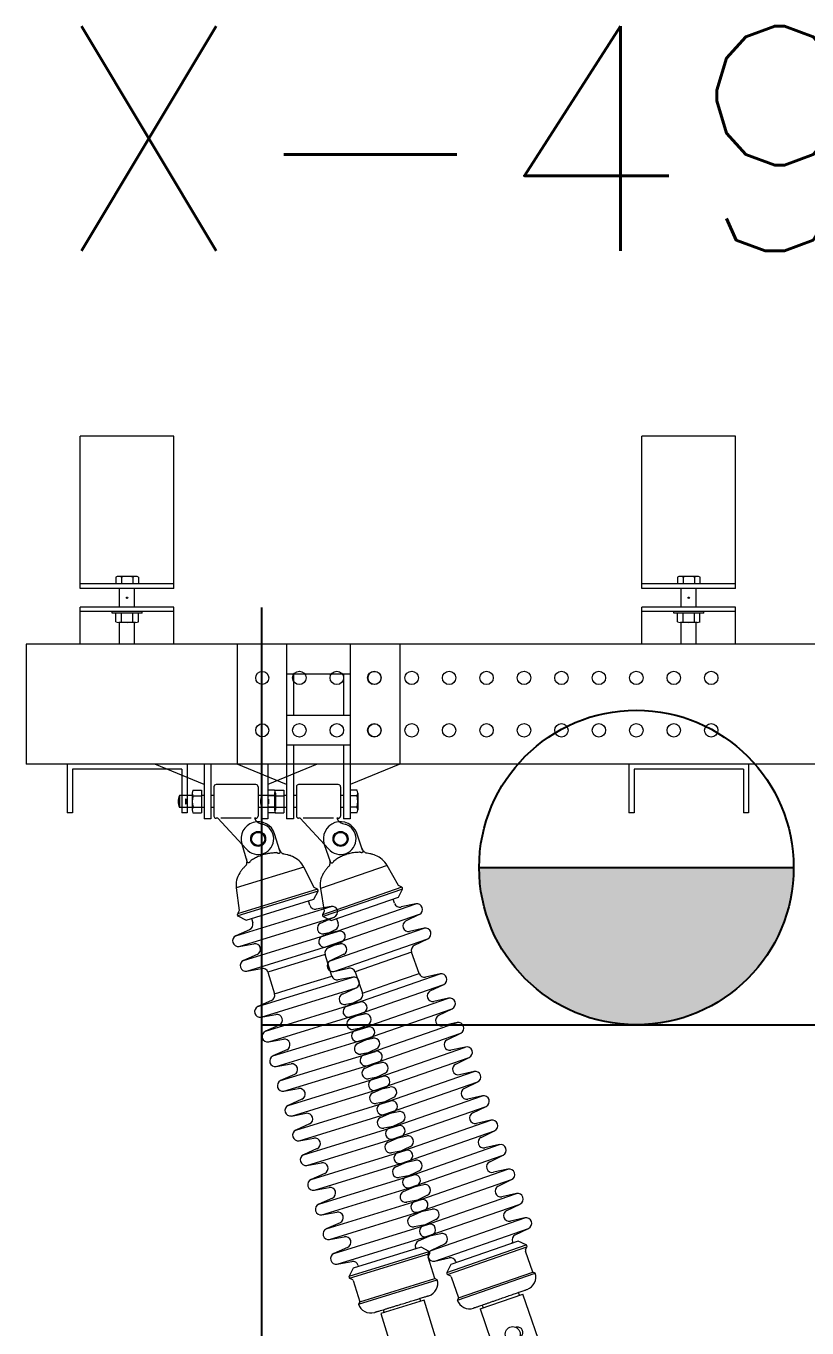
# Model space of a CAD drawing. Header units: millimetres. Extents: x -37020 to 35906, y -101 to 52234.
# Drawn here: x -219.606 to -218.563, y 328.343 to 330.082 of the extents above; entities that cross this region are included whole.
import ezdxf

# ---------------------------------------------------------------- set-up
doc = ezdxf.new("R2010")
doc.units = ezdxf.units.MM
doc.layers.add('Catenaria', color=2, linetype='Continuous')
doc.styles.add('Romans', font='romans.shx', dxfattribs={"width": 0.8})

msp = doc.modelspace()

# ---------------------------------------------------------------- hatches: boundary and pattern name
at = {"layer": 'Catenaria'}
h = msp.add_hatch(color=4, dxfattribs=at)
edge = h.paths.add_edge_path()
edge.add_line((-218.581, 328.958), (-219.001, 328.958))
edge.add_ellipse((-218.791, 328.958), major_axis=(-0.1485, 0.1485), ratio=1, start_angle=45, end_angle=225)

# ---------------------------------------------------------------- linework, layer by layer
at = {"color": 251, "linetype": 'Continuous', "lineweight": 15}
for p, q in [((-219.5336, 329.3307, -5.8926), (-219.5336, 329.5342, -5.8926)), ((-219.4086, 329.5342, -5.8926), (-219.5336, 329.5342, -5.8926)), ((-219.4086, 329.3307, -5.8926), (-219.4086, 329.5342, -5.8926)), ((-218.7836, 329.3307, -5.8926), (-218.7836, 329.5342, -5.8926)), ((-218.6586, 329.5342, -5.8926), (-218.7836, 329.5342, -5.8926)), ((-218.6586, 329.3307, -5.8926), (-218.6586, 329.5342, -5.8926)), ((-219.4861, 329.3457, -5.8926), (-219.4861, 329.3367, -5.8926)), ((-219.4598, 329.3467, -5.8926), (-219.4823, 329.3467, -5.8926)), ((-219.4786, 329.3457, -5.8926), (-219.4786, 329.3367, -5.8926)), ((-219.4636, 329.3457, -5.8926), (-219.4636, 329.3367, -5.8926)), ((-219.4561, 329.3457, -5.8926), (-219.4561, 329.3367, -5.8926)), ((-218.7361, 329.3457, -5.8926), (-218.7361, 329.3367, -5.8926)), ((-218.7098, 329.3467, -5.8926), (-218.7323, 329.3467, -5.8926)), ((-218.7286, 329.3457, -5.8926), (-218.7286, 329.3367, -5.8926)), ((-218.7136, 329.3457, -5.8926), (-218.7136, 329.3367, -5.8926)), ((-218.7061, 329.3457, -5.8926), (-218.7061, 329.3367, -5.8926)), ((-219.4086, 329.3367, -5.8926), (-219.5336, 329.3367, -5.8926)), ((-219.4086, 329.3307, -5.8926), (-219.5336, 329.3307, -5.8926)), ((-219.4811, 329.3057, -5.8926), (-219.4811, 329.3307, -5.8926)), ((-219.4611, 329.3057, -5.8926), (-219.4611, 329.3307, -5.8926)), ((-218.6586, 329.3367, -5.8926), (-218.7836, 329.3367, -5.8926)), ((-218.6586, 329.3307, -5.8926), (-218.7836, 329.3307, -5.8926)), ((-218.7311, 329.3057, -5.8926), (-218.7311, 329.3307, -5.8926)), ((-218.7111, 329.3057, -5.8926), (-218.7111, 329.3307, -5.8926)), ((-219.5336, 329.2562, -5.8926), (-219.5336, 329.3057, -5.8926)), ((-219.4086, 329.3057, -5.8926), (-219.5336, 329.3057, -5.8926)), ((-219.4086, 329.2997, -5.8926), (-219.5336, 329.2997, -5.8926)), ((-219.4911, 329.2977, -5.8926), (-219.4911, 329.2997, -5.8926)), ((-219.4511, 329.2977, -5.8926), (-219.4911, 329.2977, -5.8926)), ((-219.4561, 329.2977, -5.8926), (-219.4861, 329.2977, -5.8926)), ((-219.4861, 329.2862, -5.8926), (-219.4861, 329.2977, -5.8926)), ((-219.4786, 329.2862, -5.8926), (-219.4786, 329.2977, -5.8926)), ((-219.4636, 329.2862, -5.8926), (-219.4636, 329.2977, -5.8926)), ((-219.4561, 329.2862, -5.8926), (-219.4561, 329.2977, -5.8926)), ((-219.4511, 329.2977, -5.8926), (-219.4511, 329.2997, -5.8926)), ((-219.4086, 329.2562, -5.8926), (-219.4086, 329.3057, -5.8926)), ((-218.7836, 329.2562, -5.8926), (-218.7836, 329.3057, -5.8926)), ((-218.6586, 329.3057, -5.8926), (-218.7836, 329.3057, -5.8926)), ((-218.6586, 329.2997, -5.8926), (-218.7836, 329.2997, -5.8926)), ((-218.7411, 329.2977, -5.8926), (-218.7411, 329.2997, -5.8926)), ((-218.7011, 329.2977, -5.8926), (-218.7411, 329.2977, -5.8926)), ((-218.7061, 329.2977, -5.8926), (-218.7361, 329.2977, -5.8926)), ((-218.7361, 329.2862, -5.8926), (-218.7361, 329.2977, -5.8926)), ((-218.7286, 329.2862, -5.8926), (-218.7286, 329.2977, -5.8926)), ((-218.7136, 329.2862, -5.8926), (-218.7136, 329.2977, -5.8926)), ((-218.7061, 329.2862, -5.8926), (-218.7061, 329.2977, -5.8926)), ((-218.7011, 329.2977, -5.8926), (-218.7011, 329.2997, -5.8926)), ((-218.6586, 329.2562, -5.8926), (-218.6586, 329.3057, -5.8926)), ((-219.4598, 329.2852, -5.8926), (-219.4823, 329.2852, -5.8926)), ((-219.4811, 329.2562, -5.8926), (-219.4811, 329.2852, -5.8926)), ((-219.4611, 329.2562, -5.8926), (-219.4611, 329.2852, -5.8926)), ((-218.7098, 329.2852, -5.8926), (-218.7323, 329.2852, -5.8926)), ((-218.7311, 329.2562, -5.8926), (-218.7311, 329.2852, -5.8926)), ((-218.7111, 329.2562, -5.8926), (-218.7111, 329.2852, -5.8926)), ((-217.8361, 329.2562, -5.8926), (-219.6061, 329.2562, -5.8926)), ((-219.6061, 329.2562, -5.8926), (-219.6061, 329.0962, -5.8926)), ((-219.2071, 329.2562, -5.8926), (-219.4241, 329.2562, -5.8926)), ((-219.1071, 329.2562, -5.8926), (-219.3241, 329.2562, -5.8926)), ((-219.3241, 329.2562, -5.8926), (-219.3241, 329.0962, -5.8926)), ((-219.2581, 329.2562, -5.8926), (-219.2581, 329.0232, -5.8926)), ((-219.0071, 329.2562, -5.8926), (-219.2241, 329.2562, -5.8926)), ((-219.1731, 329.2562, -5.8926), (-219.1731, 329.0232, -5.8926)), ((-219.1071, 329.2562, -5.8926), (-219.1071, 329.0962, -5.8926)), ((-219.1731, 329.2162, -5.8926), (-219.2581, 329.2162, -5.8926)), ((-219.2491, 329.2162, -5.8926), (-219.2491, 329.1612, -5.8926)), ((-219.1821, 329.2162, -5.8926), (-219.1821, 329.1612, -5.8926)), ((-219.1731, 329.1612, -5.8926), (-219.2581, 329.1612, -5.8926)), ((-219.1731, 329.1212, -5.8926), (-219.2581, 329.1212, -5.8926)), ((-219.2491, 329.1212, -5.8926), (-219.2491, 329.0232, -5.8926)), ((-219.1821, 329.1212, -5.8926), (-219.1821, 329.0232, -5.8926)), ((-217.8361, 329.0962, -5.8926), (-219.6061, 329.0962, -5.8926)), ((-219.5511, 329.0962, -5.8926), (-219.5511, 329.0312, -5.8926)), ((-219.3981, 329.0892, -5.8926), (-219.5441, 329.0892, -5.8926)), ((-219.5441, 329.0892, -5.8926), (-219.5441, 329.0312, -5.8926)), ((-219.3681, 329.0687, -5.8926), (-219.4341, 329.0962, -5.8926)), ((-219.3981, 329.0892, -5.8926), (-219.3981, 329.0312, -5.8926)), ((-219.3911, 329.0962, -5.8926), (-219.3911, 329.0312, -5.8926)), ((-219.3681, 329.0962, -5.8926), (-219.3681, 329.0232, -5.8926)), ((-219.3591, 329.0962, -5.8926), (-219.3591, 329.0232, -5.8926)), ((-219.2581, 329.0687, -5.8926), (-219.3241, 329.0962, -5.8926)), ((-219.2921, 329.0962, -5.8926), (-219.2921, 329.0232, -5.8926)), ((-219.2171, 329.0962, -5.8926), (-219.2831, 329.0687, -5.8926)), ((-219.2831, 329.0962, -5.8926), (-219.2831, 329.0232, -5.8926)), ((-219.1071, 329.0962, -5.8926), (-219.1731, 329.0687, -5.8926)), ((-218.8011, 329.0962, -5.8926), (-218.8011, 329.0312, -5.8926)), ((-218.6481, 329.0892, -5.8926), (-218.7941, 329.0892, -5.8926)), ((-218.7941, 329.0892, -5.8926), (-218.7941, 329.0312, -5.8926)), ((-218.6481, 329.0892, -5.8926), (-218.6481, 329.0312, -5.8926)), ((-218.6411, 329.0962, -5.8926), (-218.6411, 329.0312, -5.8926)), ((-219.3551, 329.0657, -5.8926), (-219.3551, 329.0267, -5.8926)), ((-219.2991, 329.0687, -5.8926), (-219.3521, 329.0687, -5.8926)), ((-219.2961, 329.0657, -5.8926), (-219.2961, 329.0267, -5.8926)), ((-219.2451, 329.0657, -5.8926), (-219.2451, 329.0267, -5.8926)), ((-219.1891, 329.0687, -5.8926), (-219.2421, 329.0687, -5.8926)), ((-219.1861, 329.0657, -5.8926), (-219.1861, 329.0267, -5.8926)), ((-219.3842, 329.0542, -5.8926), (-219.4011, 329.0542, -5.8926)), ((-219.4011, 329.0542, -5.8926), (-219.4011, 329.0382, -5.8926)), ((-219.3931, 329.0491, -5.8926), (-219.3931, 329.0432, -5.8926)), ((-219.3921, 329.0491, -5.8926), (-219.3921, 329.0432, -5.8926)), ((-219.3842, 329.0574, -5.8926), (-219.3842, 329.0349, -5.8926)), ((-219.3832, 329.0612, -5.8926), (-219.3717, 329.0612, -5.8926)), ((-219.3832, 329.0537, -5.8926), (-219.3717, 329.0537, -5.8926)), ((-219.3717, 329.0612, -5.8926), (-219.3717, 329.0312, -5.8926)), ((-219.3681, 329.0542, -5.8926), (-219.3717, 329.0542, -5.8926)), ((-219.3551, 329.0542, -5.8926), (-219.3591, 329.0542, -5.8926)), ((-219.2921, 329.0542, -5.8926), (-219.2961, 329.0542, -5.8926)), ((-219.2742, 329.0542, -5.8926), (-219.2911, 329.0542, -5.8926)), ((-219.2911, 329.0542, -5.8926), (-219.2911, 329.0382, -5.8926)), ((-219.2741, 329.0612, -5.8926), (-219.2831, 329.0612, -5.8926)), ((-219.2741, 329.0537, -5.8926), (-219.2831, 329.0537, -5.8926)), ((-219.2831, 329.0491, -5.8926), (-219.2831, 329.0432, -5.8926)), ((-219.2821, 329.0491, -5.8926), (-219.2821, 329.0432, -5.8926)), ((-219.2742, 329.0574, -5.8926), (-219.2742, 329.0349, -5.8926)), ((-219.2732, 329.0612, -5.8926), (-219.2617, 329.0612, -5.8926)), ((-219.2732, 329.0537, -5.8926), (-219.2617, 329.0537, -5.8926)), ((-219.2731, 329.0574, -5.8926), (-219.2731, 329.0349, -5.8926)), ((-219.2617, 329.0612, -5.8926), (-219.2617, 329.0312, -5.8926)), ((-219.2581, 329.0542, -5.8926), (-219.2617, 329.0542, -5.8926)), ((-219.2451, 329.0542, -5.8926), (-219.2491, 329.0542, -5.8926)), ((-219.1821, 329.0542, -5.8926), (-219.1861, 329.0542, -5.8926)), ((-219.1641, 329.0612, -5.8926), (-219.1731, 329.0612, -5.8926)), ((-219.1641, 329.0537, -5.8926), (-219.1731, 329.0537, -5.8926)), ((-219.1631, 329.0574, -5.8926), (-219.1631, 329.0349, -5.8926)), ((-219.5441, 329.0312, -5.8926), (-219.5511, 329.0312, -5.8926)), ((-219.3842, 329.0382, -5.8926), (-219.4011, 329.0382, -5.8926)), ((-219.3911, 329.0312, -5.8926), (-219.3981, 329.0312, -5.8926)), ((-219.3832, 329.0387, -5.8926), (-219.3717, 329.0387, -5.8926)), ((-219.3832, 329.0312, -5.8926), (-219.3717, 329.0312, -5.8926)), ((-219.3681, 329.0382, -5.8926), (-219.3717, 329.0382, -5.8926)), ((-219.3551, 329.0382, -5.8926), (-219.3591, 329.0382, -5.8926)), ((-219.2921, 329.0382, -5.8926), (-219.2961, 329.0382, -5.8926)), ((-219.2742, 329.0382, -5.8926), (-219.2911, 329.0382, -5.8926)), ((-219.2741, 329.0387, -5.8926), (-219.2831, 329.0387, -5.8926)), ((-219.2741, 329.0312, -5.8926), (-219.2831, 329.0312, -5.8926)), ((-219.2732, 329.0387, -5.8926), (-219.2617, 329.0387, -5.8926)), ((-219.2732, 329.0312, -5.8926), (-219.2617, 329.0312, -5.8926)), ((-219.2581, 329.0382, -5.8926), (-219.2617, 329.0382, -5.8926)), ((-219.2451, 329.0382, -5.8926), (-219.2491, 329.0382, -5.8926)), ((-219.1821, 329.0382, -5.8926), (-219.1861, 329.0382, -5.8926)), ((-219.1641, 329.0387, -5.8926), (-219.1731, 329.0387, -5.8926)), ((-219.1641, 329.0312, -5.8926), (-219.1731, 329.0312, -5.8926)), ((-218.7941, 329.0312, -5.8926), (-218.8011, 329.0312, -5.8926)), ((-218.6411, 329.0312, -5.8926), (-218.6481, 329.0312, -5.8926)), ((-219.3591, 329.0232, -5.8926), (-219.3681, 329.0232, -5.8926)), ((-219.3501, 329.0237, -5.8926), (-219.3521, 329.0237, -5.8926)), ((-219.3501, 329.0237, -5.8926), (-219.3121, 328.9829, -5.8926)), ((-219.3053, 329.0237, -5.8926), (-219.346, 329.0237, -5.8926)), ((-219.2991, 329.0237, -5.8926), (-219.3011, 329.0237, -5.8926)), ((-219.2831, 329.0232, -5.8926), (-219.2921, 329.0232, -5.8926)), ((-219.2491, 329.0232, -5.8926), (-219.2581, 329.0232, -5.8926)), ((-219.2401, 329.0237, -5.8926), (-219.2421, 329.0237, -5.8926)), ((-219.2401, 329.0237, -5.8926), (-219.2021, 328.9829, -5.8926)), ((-219.1953, 329.0237, -5.8926), (-219.236, 329.0237, -5.8926)), ((-219.1891, 329.0237, -5.8926), (-219.1911, 329.0237, -5.8926)), ((-219.1731, 329.0232, -5.8926), (-219.1821, 329.0232, -5.8926)), ((-219.2671, 328.9802, -5.8926), (-219.2741, 329.003, -5.8926)), ((-219.1566, 328.9812, -5.8926), (-219.1644, 329.0037, -5.8926)), ((-219.3181, 328.9894, -5.8926), (-219.3111, 328.9666, -5.8926)), ((-219.2671, 328.9802, -5.8926), (-219.2671, 328.9797, -5.8926)), ((-219.2078, 328.9886, -5.8926), (-219.2, 328.9661, -5.8926)), ((-219.1601, 328.9783, -5.8926), (-219.161, 328.9788, -5.8926)), ((-219.1566, 328.9812, -5.8926), (-219.1565, 328.9808, -5.8926)), ((-219.2707, 328.9774, -5.8926), (-219.2717, 328.9779, -5.8926)), ((-219.2352, 328.9586, -5.8926), (-219.3253, 328.9308, -5.8926)), ((-219.2212, 328.9314, -5.8926), (-219.2352, 328.9586, -5.8926)), ((-219.1239, 328.9608, -5.8926), (-219.213, 328.9298, -5.8926)), ((-219.1089, 328.9341, -5.8926), (-219.1239, 328.9608, -5.8926)), ((-219.3253, 328.9308, -5.8926), (-219.3215, 328.9005, -5.8926)), ((-219.2167, 328.929, -5.8926), (-219.3239, 328.896, -5.8926)), ((-219.2159, 328.9263, -5.8926), (-219.3231, 328.8933, -5.8926)), ((-219.2216, 328.9156, -5.8926), (-219.2159, 328.9263, -5.8926)), ((-219.2167, 328.929, -5.8926), (-219.2212, 328.9314, -5.8926)), ((-219.213, 328.9298, -5.8926), (-219.2081, 328.8996, -5.8926)), ((-219.1044, 328.9319, -5.8926), (-219.2103, 328.895, -5.8926)), ((-219.1035, 328.9292, -5.8926), (-219.2094, 328.8924, -5.8926)), ((-219.1044, 328.9319, -5.8926), (-219.1089, 328.9341, -5.8926)), ((-219.1087, 328.9183, -5.8926), (-219.1035, 328.9292, -5.8926)), ((-219.3123, 328.8876, -5.8926), (-219.2216, 328.9156, -5.8926)), ((-219.227, 328.9076, -5.8926), (-219.2287, 328.9134, -5.8926)), ((-219.2111, 328.8659, -5.8926), (-219.0857, 328.9096, -5.8926)), ((-219.1985, 328.8871, -5.8926), (-219.1087, 328.9183, -5.8926)), ((-219.1139, 328.9102, -5.8926), (-219.1158, 328.9158, -5.8926)), ((-219.0857, 328.9096, -5.8926), (-219.1052, 328.9053, -5.8926)), ((-219.3258, 328.8669, -5.8926), (-219.1988, 328.9061, -5.8926)), ((-219.3215, 328.9005, -5.8926), (-219.3239, 328.896, -5.8926)), ((-219.3231, 328.8933, -5.8926), (-219.3123, 328.8876, -5.8926)), ((-219.3214, 328.8527, -5.8926), (-219.1944, 328.8918, -5.8926)), ((-219.1988, 328.9061, -5.8926), (-219.2185, 328.9025, -5.8926)), ((-219.2127, 328.8837, -5.8926), (-219.1944, 328.8918, -5.8926)), ((-219.2081, 328.8996, -5.8926), (-219.2103, 328.895, -5.8926)), ((-219.2094, 328.8924, -5.8926), (-219.1985, 328.8871, -5.8926)), ((-219.2062, 328.8519, -5.8926), (-219.0808, 328.8955, -5.8926)), ((-219.0987, 328.8868, -5.8926), (-219.0808, 328.8955, -5.8926)), ((-219.3075, 328.875, -5.8926), (-219.3258, 328.8669, -5.8926)), ((-219.3052, 328.8898, -5.8926), (-219.3034, 328.8841, -5.8926)), ((-219.1932, 328.8747, -5.8926), (-219.2111, 328.8659, -5.8926)), ((-219.1998, 328.8334, -5.8926), (-219.0744, 328.877, -5.8926)), ((-219.1914, 328.8895, -5.8926), (-219.1894, 328.8839, -5.8926)), ((-219.0744, 328.877, -5.8926), (-219.0939, 328.8727, -5.8926)), ((-219.3156, 328.8339, -5.8926), (-219.1887, 328.8731, -5.8926)), ((-219.3112, 328.8197, -5.8926), (-219.1843, 328.8589, -5.8926)), ((-219.1887, 328.8731, -5.8926), (-219.2083, 328.8695, -5.8926)), ((-219.2025, 328.8508, -5.8926), (-219.1843, 328.8589, -5.8926)), ((-219.1949, 328.8193, -5.8926), (-219.0695, 328.8629, -5.8926)), ((-219.0874, 328.8542, -5.8926), (-219.0695, 328.8629, -5.8926)), ((-219.3214, 328.8527, -5.8926), (-219.3017, 328.8563, -5.8926)), ((-219.2973, 328.842, -5.8926), (-219.3156, 328.8339, -5.8926)), ((-219.2066, 328.8417, -5.8926), (-219.2831, 328.8181, -5.8926)), ((-219.1978, 328.813, -5.8926), (-219.2066, 328.8417, -5.8926)), ((-219.2062, 328.8519, -5.8926), (-219.1868, 328.8562, -5.8926)), ((-219.1819, 328.8421, -5.8926), (-219.1998, 328.8334, -5.8926)), ((-219.0912, 328.845, -5.8926), (-219.1667, 328.8187, -5.8926)), ((-219.0813, 328.8167, -5.8926), (-219.0912, 328.845, -5.8926)), ((-219.3112, 328.8197, -5.8926), (-219.2916, 328.8233, -5.8926)), ((-219.1949, 328.8193, -5.8926), (-219.1754, 328.8236, -5.8926)), ((-219.2966, 328.7723, -5.8926), (-219.1697, 328.8114, -5.8926)), ((-219.2831, 328.8181, -5.8926), (-219.2742, 328.7895, -5.8926)), ((-219.236, 328.8012, -5.8926), (-219.1978, 328.813, -5.8926)), ((-219.1697, 328.8114, -5.8926), (-219.1893, 328.8079, -5.8926)), ((-219.1786, 328.7724, -5.8926), (-219.0532, 328.8161, -5.8926)), ((-219.1667, 328.8187, -5.8926), (-219.1569, 328.7904, -5.8926)), ((-219.1191, 328.8035, -5.8926), (-219.0813, 328.8167, -5.8926)), ((-219.0532, 328.8161, -5.8926), (-219.0727, 328.8118, -5.8926)), ((-219.2922, 328.7581, -5.8926), (-219.1653, 328.7972, -5.8926)), ((-219.2742, 328.7895, -5.8926), (-219.236, 328.8012, -5.8926)), ((-219.1835, 328.7891, -5.8926), (-219.1653, 328.7972, -5.8926)), ((-219.1737, 328.7584, -5.8926), (-219.0483, 328.802, -5.8926)), ((-219.1569, 328.7904, -5.8926), (-219.1191, 328.8035, -5.8926)), ((-219.0662, 328.7933, -5.8926), (-219.0483, 328.802, -5.8926)), ((-219.2783, 328.7804, -5.8926), (-219.2966, 328.7723, -5.8926)), ((-219.2864, 328.7393, -5.8926), (-219.1595, 328.7785, -5.8926)), ((-219.1595, 328.7785, -5.8926), (-219.1791, 328.7749, -5.8926)), ((-219.1607, 328.7812, -5.8926), (-219.1786, 328.7724, -5.8926)), ((-219.1673, 328.7398, -5.8926), (-219.0418, 328.7835, -5.8926)), ((-219.0418, 328.7835, -5.8926), (-219.0613, 328.7792, -5.8926)), ((-219.2922, 328.7581, -5.8926), (-219.2726, 328.7617, -5.8926)), ((-219.282, 328.7251, -5.8926), (-219.1551, 328.7643, -5.8926)), ((-219.1737, 328.7584, -5.8926), (-219.1542, 328.7627, -5.8926)), ((-219.1734, 328.7562, -5.8926), (-219.1551, 328.7643, -5.8926)), ((-219.1624, 328.7258, -5.8926), (-219.0369, 328.7694, -5.8926)), ((-219.0549, 328.7607, -5.8926), (-219.0369, 328.7694, -5.8926)), ((-219.2682, 328.7474, -5.8926), (-219.2864, 328.7393, -5.8926)), ((-219.2763, 328.7064, -5.8926), (-219.1493, 328.7455, -5.8926)), ((-219.1493, 328.7455, -5.8926), (-219.169, 328.7419, -5.8926)), ((-219.1493, 328.7486, -5.8926), (-219.1673, 328.7398, -5.8926)), ((-219.156, 328.7073, -5.8926), (-219.0305, 328.7509, -5.8926)), ((-219.1511, 328.6932, -5.8926), (-219.0256, 328.7368, -5.8926)), ((-219.0305, 328.7509, -5.8926), (-219.05, 328.7466, -5.8926)), ((-219.0436, 328.7281, -5.8926), (-219.0256, 328.7368, -5.8926)), ((-219.282, 328.7251, -5.8926), (-219.2624, 328.7287, -5.8926)), ((-219.2719, 328.6921, -5.8926), (-219.1449, 328.7313, -5.8926)), ((-219.1632, 328.7232, -5.8926), (-219.1449, 328.7313, -5.8926)), ((-219.1624, 328.7258, -5.8926), (-219.1429, 328.7301, -5.8926)), ((-219.1446, 328.6747, -5.8926), (-219.0192, 328.7183, -5.8926)), ((-219.0192, 328.7183, -5.8926), (-219.0387, 328.714, -5.8926)), ((-219.258, 328.7145, -5.8926), (-219.2763, 328.7064, -5.8926)), ((-219.2661, 328.6734, -5.8926), (-219.1392, 328.7125, -5.8926)), ((-219.1392, 328.7125, -5.8926), (-219.1588, 328.709, -5.8926)), ((-219.138, 328.716, -5.8926), (-219.156, 328.7073, -5.8926)), ((-219.1397, 328.6606, -5.8926), (-219.0143, 328.7042, -5.8926)), ((-219.0322, 328.6955, -5.8926), (-219.0143, 328.7042, -5.8926)), ((-219.2719, 328.6921, -5.8926), (-219.2522, 328.6957, -5.8926)), ((-219.2617, 328.6592, -5.8926), (-219.1348, 328.6983, -5.8926)), ((-219.153, 328.6902, -5.8926), (-219.1348, 328.6983, -5.8926)), ((-219.1511, 328.6932, -5.8926), (-219.1316, 328.6975, -5.8926)), ((-219.1267, 328.6834, -5.8926), (-219.1446, 328.6747, -5.8926)), ((-219.1333, 328.6421, -5.8926), (-219.0078, 328.6857, -5.8926)), ((-219.0078, 328.6857, -5.8926), (-219.0273, 328.6814, -5.8926)), ((-219.2478, 328.6815, -5.8926), (-219.2661, 328.6734, -5.8926)), ((-219.2559, 328.6404, -5.8926), (-219.129, 328.6796, -5.8926)), ((-219.129, 328.6796, -5.8926), (-219.1486, 328.676, -5.8926)), ((-219.1284, 328.628, -5.8926), (-219.0029, 328.6717, -5.8926)), ((-219.0209, 328.6629, -5.8926), (-219.0029, 328.6717, -5.8926)), ((-219.2617, 328.6592, -5.8926), (-219.2421, 328.6628, -5.8926)), ((-219.2377, 328.6485, -5.8926), (-219.2559, 328.6404, -5.8926)), ((-219.2515, 328.6262, -5.8926), (-219.1246, 328.6653, -5.8926)), ((-219.1429, 328.6572, -5.8926), (-219.1246, 328.6653, -5.8926)), ((-219.1397, 328.6606, -5.8926), (-219.1202, 328.6649, -5.8926)), ((-219.1153, 328.6508, -5.8926), (-219.1333, 328.6421, -5.8926)), ((-219.122, 328.6095, -5.8926), (-218.9965, 328.6531, -5.8926)), ((-218.9965, 328.6531, -5.8926), (-219.016, 328.6489, -5.8926)), ((-219.2458, 328.6075, -5.8926), (-219.1188, 328.6466, -5.8926)), ((-219.2414, 328.5932, -5.8926), (-219.1144, 328.6324, -5.8926)), ((-219.1188, 328.6466, -5.8926), (-219.1385, 328.643, -5.8926)), ((-219.1327, 328.6243, -5.8926), (-219.1144, 328.6324, -5.8926)), ((-219.1284, 328.628, -5.8926), (-219.1089, 328.6323, -5.8926)), ((-219.1171, 328.5954, -5.8926), (-218.9916, 328.6391, -5.8926)), ((-219.0096, 328.6303, -5.8926), (-218.9916, 328.6391, -5.8926)), ((-219.2515, 328.6262, -5.8926), (-219.2319, 328.6298, -5.8926)), ((-219.2275, 328.6156, -5.8926), (-219.2458, 328.6075, -5.8926)), ((-219.2356, 328.5745, -5.8926), (-219.1087, 328.6136, -5.8926)), ((-219.1087, 328.6136, -5.8926), (-219.1283, 328.6101, -5.8926)), ((-219.104, 328.6182, -5.8926), (-219.122, 328.6095, -5.8926)), ((-219.1106, 328.5769, -5.8926), (-218.9852, 328.6206, -5.8926)), ((-218.9852, 328.6206, -5.8926), (-219.0047, 328.6163, -5.8926)), ((-219.2414, 328.5932, -5.8926), (-219.2217, 328.5968, -5.8926)), ((-219.2312, 328.5603, -5.8926), (-219.1043, 328.5994, -5.8926)), ((-219.1225, 328.5913, -5.8926), (-219.1043, 328.5994, -5.8926)), ((-219.1171, 328.5954, -5.8926), (-219.0976, 328.5997, -5.8926)), ((-219.1057, 328.5629, -5.8926), (-218.9803, 328.6065, -5.8926)), ((-218.9982, 328.5977, -5.8926), (-218.9803, 328.6065, -5.8926)), ((-219.2173, 328.5826, -5.8926), (-219.2356, 328.5745, -5.8926)), ((-219.2254, 328.5415, -5.8926), (-219.0985, 328.5807, -5.8926)), ((-219.2254, 328.5415, -5.8926), (-219.0985, 328.5807, -5.8926)), ((-219.0985, 328.5807, -5.8926), (-219.1181, 328.5771, -5.8926)), ((-219.0927, 328.5857, -5.8926), (-219.1106, 328.5769, -5.8926)), ((-219.0993, 328.5443, -5.8926), (-218.9738, 328.588, -5.8926)), ((-218.9738, 328.588, -5.8926), (-218.9933, 328.5837, -5.8926)), ((-219.2312, 328.5603, -5.8926), (-219.2116, 328.5639, -5.8926)), ((-219.221, 328.5273, -5.8926), (-219.0941, 328.5664, -5.8926)), ((-219.221, 328.5273, -5.8926), (-219.0941, 328.5664, -5.8926)), ((-219.1124, 328.5583, -5.8926), (-219.0941, 328.5664, -5.8926)), ((-219.1057, 328.5629, -5.8926), (-219.0862, 328.5671, -5.8926)), ((-219.0944, 328.5303, -5.8926), (-218.9689, 328.5739, -5.8926)), ((-218.9869, 328.5652, -5.8926), (-218.9689, 328.5739, -5.8926)), ((-219.2072, 328.5496, -5.8926), (-219.2254, 328.5415, -5.8926)), ((-219.2072, 328.5496, -5.8926), (-219.2254, 328.5415, -5.8926)), ((-219.2153, 328.5086, -5.8926), (-219.0883, 328.5477, -5.8926)), ((-219.2153, 328.5086, -5.8926), (-219.0883, 328.5477, -5.8926)), ((-219.0883, 328.5477, -5.8926), (-219.108, 328.5441, -5.8926)), ((-219.0883, 328.5477, -5.8926), (-219.108, 328.5441, -5.8926)), ((-219.0813, 328.5531, -5.8926), (-219.0993, 328.5443, -5.8926)), ((-219.088, 328.5118, -5.8926), (-218.9625, 328.5554, -5.8926)), ((-218.9625, 328.5554, -5.8926), (-218.982, 328.5511, -5.8926)), ((-219.221, 328.5273, -5.8926), (-219.2014, 328.5309, -5.8926)), ((-219.221, 328.5273, -5.8926), (-219.2014, 328.5309, -5.8926)), ((-219.2109, 328.4943, -5.8926), (-219.0839, 328.5335, -5.8926)), ((-219.2109, 328.4943, -5.8926), (-219.0839, 328.5335, -5.8926)), ((-219.1022, 328.5254, -5.8926), (-219.0839, 328.5335, -5.8926)), ((-219.1022, 328.5254, -5.8926), (-219.0839, 328.5335, -5.8926)), ((-219.0944, 328.5303, -5.8926), (-219.0749, 328.5346, -5.8926)), ((-219.0831, 328.4977, -5.8926), (-218.9576, 328.5413, -5.8926)), ((-218.9756, 328.5326, -5.8926), (-218.9576, 328.5413, -5.8926)), ((-219.197, 328.5167, -5.8926), (-219.2153, 328.5086, -5.8926)), ((-219.197, 328.5167, -5.8926), (-219.2153, 328.5086, -5.8926)), ((-219.2051, 328.4756, -5.8926), (-219.0782, 328.5147, -5.8926)), ((-219.0782, 328.5147, -5.8926), (-219.0978, 328.5111, -5.8926)), ((-219.07, 328.5205, -5.8926), (-219.088, 328.5118, -5.8926)), ((-219.0766, 328.4792, -5.8926), (-218.9512, 328.5228, -5.8926)), ((-218.9512, 328.5228, -5.8926), (-218.9707, 328.5185, -5.8926)), ((-219.2109, 328.4943, -5.8926), (-219.1912, 328.4979, -5.8926)), ((-219.2109, 328.4943, -5.8926), (-219.1912, 328.4979, -5.8926)), ((-219.2007, 328.4614, -5.8926), (-219.0738, 328.5005, -5.8926)), ((-219.092, 328.4924, -5.8926), (-219.0738, 328.5005, -5.8926)), ((-219.0831, 328.4977, -5.8926), (-219.0636, 328.502, -5.8926)), ((-219.0717, 328.4651, -5.8926), (-218.9463, 328.5087, -5.8926)), ((-218.9642, 328.5, -5.8926), (-218.9463, 328.5087, -5.8926)), ((-219.1868, 328.4837, -5.8926), (-219.2051, 328.4756, -5.8926)), ((-219.1868, 328.4837, -5.8926), (-219.2051, 328.4756, -5.8926)), ((-219.1949, 328.4426, -5.8926), (-219.068, 328.4818, -5.8926)), ((-219.068, 328.4818, -5.8926), (-219.0876, 328.4782, -5.8926)), ((-219.0587, 328.4879, -5.8926), (-219.0766, 328.4792, -5.8926)), ((-219.0653, 328.4466, -5.8926), (-218.9398, 328.4902, -5.8926)), ((-219.0604, 328.4325, -5.8926), (-218.9349, 328.4761, -5.8926)), ((-218.9398, 328.4902, -5.8926), (-218.9593, 328.4859, -5.8926)), ((-218.9529, 328.4674, -5.8926), (-218.9349, 328.4761, -5.8926)), ((-219.2007, 328.4614, -5.8926), (-219.1811, 328.465, -5.8926)), ((-219.1905, 328.4284, -5.8926), (-219.0636, 328.4675, -5.8926)), ((-219.0819, 328.4594, -5.8926), (-219.0636, 328.4675, -5.8926)), ((-219.0717, 328.4651, -5.8926), (-219.0522, 328.4694, -5.8926)), ((-218.9491, 328.4593, -5.8926), (-219.0388, 328.4281, -5.8926)), ((-218.9562, 328.4568, -5.8926), (-218.9567, 328.4582, -5.8926)), ((-218.9382, 328.454, -5.8926), (-218.9491, 328.4593, -5.8926)), ((-219.1767, 328.4507, -5.8926), (-219.1949, 328.4426, -5.8926)), ((-219.1748, 328.4124, -5.8926), (-219.0676, 328.4455, -5.8926)), ((-219.174, 328.4097, -5.8926), (-219.0668, 328.4428, -5.8926)), ((-219.0784, 328.4512, -5.8926), (-219.1691, 328.4232, -5.8926)), ((-219.0855, 328.449, -5.8926), (-219.086, 328.4504, -5.8926)), ((-219.0676, 328.4455, -5.8926), (-219.0784, 328.4512, -5.8926)), ((-219.0688, 328.439, -5.8926), (-219.0668, 328.4428, -5.8926)), ((-219.0473, 328.4553, -5.8926), (-219.0653, 328.4466, -5.8926)), ((-219.0441, 328.4171, -5.8926), (-218.9382, 328.454, -5.8926)), ((-219.0432, 328.4144, -5.8926), (-218.9372, 328.4513, -5.8926)), ((-218.9294, 328.4179, -5.8926), (-218.9392, 328.4459, -5.8926)), ((-218.9391, 328.4475, -5.8926), (-218.9372, 328.4513, -5.8926)), ((-219.1905, 328.4284, -5.8926), (-219.1709, 328.432, -5.8926)), ((-219.1691, 328.4232, -5.8926), (-219.1748, 328.4124, -5.8926)), ((-219.1624, 328.4268, -5.8926), (-219.162, 328.4254, -5.8926)), ((-219.0602, 328.4092, -5.8926), (-219.0689, 328.4375, -5.8926)), ((-219.0604, 328.4325, -5.8926), (-219.0409, 328.4368, -5.8926)), ((-219.0388, 328.4281, -5.8926), (-219.0441, 328.4171, -5.8926)), ((-219.0322, 328.4319, -5.8926), (-219.0317, 328.4305, -5.8926)), ((-219.174, 328.4097, -5.8926), (-219.1702, 328.4077, -5.8926)), ((-219.1693, 328.4066, -5.8926), (-219.1605, 328.3782, -5.8926)), ((-219.1622, 328.3751, -5.8926), (-219.057, 328.4075, -5.8926)), ((-219.1605, 328.3782, -5.8926), (-219.0602, 328.4092, -5.8926)), ((-219.057, 328.4075, -5.8926), (-219.0602, 328.4092, -5.8926)), ((-219.0432, 328.4144, -5.8926), (-219.0394, 328.4126, -5.8926)), ((-219.0383, 328.4115, -5.8926), (-219.0286, 328.3834, -5.8926)), ((-219.0301, 328.3802, -5.8926), (-218.9262, 328.4164, -5.8926)), ((-219.0286, 328.3834, -5.8926), (-218.9294, 328.4179, -5.8926)), ((-218.9262, 328.4164, -5.8926), (-218.9294, 328.4179, -5.8926)), ((-218.9998, 328.3686, -5.8926), (-218.9428, 328.3884, -5.8926)), ((-218.947, 328.3869, -5.8926), (-218.9483, 328.3907, -5.8926)), ((-218.6733, 327.6134, -5.8926), (-218.9428, 328.3884, -5.8926)), ((-219.1605, 328.3782, -5.8926), (-219.1622, 328.3751, -5.8926)), ((-219.0746, 328.3801, -5.8926), (-219.1322, 328.3623, -5.8926)), ((-219.0788, 328.3788, -5.8926), (-219.08, 328.3826, -5.8926)), ((-218.8809, 327.752, -5.8926), (-219.0746, 328.3801, -5.8926)), ((-219.0286, 328.3834, -5.8926), (-219.0301, 328.3802, -5.8926)), ((-218.9969, 328.3738, -5.8926), (-218.9956, 328.37, -5.8926)), ((-219.1322, 328.3623, -5.8926), (-218.9385, 327.7342, -5.8926)), ((-219.1292, 328.3675, -5.8926), (-219.128, 328.3636, -5.8926)), ((-218.9998, 328.3686, -5.8926), (-218.7303, 327.5936, -5.8926))]:
    msp.add_line(p, q, dxfattribs=at)
for centre, radius in [((-219.4711, 329.3182, -5.8926), 0.00102), ((-218.7211, 329.3182, -5.8926), 0.00102), ((-219.2906, 329.2112, -5.8926), 0.00875), ((-219.2411, 329.2112, -5.8926), 0.009), ((-219.1911, 329.2112, -5.8926), 0.009), ((-219.1411, 329.2112, -5.8926), 0.009), ((-219.1406, 329.2112, -5.8926), 0.00875), ((-219.0911, 329.2112, -5.8926), 0.009), ((-219.0411, 329.2112, -5.8926), 0.009), ((-218.9911, 329.2112, -5.8926), 0.009), ((-218.9411, 329.2112, -5.8926), 0.009), ((-218.8911, 329.2112, -5.8926), 0.009), ((-218.8411, 329.2112, -5.8926), 0.009), ((-218.7911, 329.2112, -5.8926), 0.009), ((-218.7411, 329.2112, -5.8926), 0.009), ((-218.6911, 329.2112, -5.8926), 0.009), ((-219.2906, 329.1412, -5.8926), 0.00875), ((-219.2411, 329.1412, -5.8926), 0.009), ((-219.1911, 329.1412, -5.8926), 0.009), ((-219.1411, 329.1412, -5.8926), 0.009), ((-219.1406, 329.1412, -5.8926), 0.00875), ((-219.0911, 329.1412, -5.8926), 0.009), ((-219.0411, 329.1412, -5.8926), 0.009), ((-218.9911, 329.1412, -5.8926), 0.009), ((-218.9411, 329.1412, -5.8926), 0.009), ((-218.8911, 329.1412, -5.8926), 0.009), ((-218.8411, 329.1412, -5.8926), 0.009), ((-218.7911, 329.1412, -5.8926), 0.009), ((-218.7411, 329.1412, -5.8926), 0.009), ((-218.6911, 329.1412, -5.8926), 0.009), ((-219.2961, 328.9962, -5.8926), 0.01), ((-219.2961, 328.9962, -5.8926), 0.00875), ((-219.1861, 328.9962, -5.8926), 0.01), ((-219.1861, 328.9962, -5.8926), 0.00875), ((-218.9562, 328.335, -5.8926), 0.01)]:
    msp.add_circle(centre, radius, dxfattribs=at)
for centre, radius, start, end in [((-219.4823, 329.3392, -5.8926), 0.00753, 60.1372, 119.8628), ((-219.4711, 329.3181, -5.8926), 0.0286, 74.8107, 105.1893), ((-219.4598, 329.3392, -5.8926), 0.00753, 60.1372, 119.8628), ((-218.7323, 329.3392, -5.8926), 0.00753, 60.1372, 119.8628), ((-218.7211, 329.3181, -5.8926), 0.0286, 74.8107, 105.1893), ((-218.7098, 329.3392, -5.8926), 0.00753, 60.1372, 119.8628), ((-219.4823, 329.2927, -5.8926), 0.00753, 240.1372, 299.8628), ((-219.4711, 329.3138, -5.8926), 0.0286, 254.8107, 285.1893), ((-219.4598, 329.2927, -5.8926), 0.00753, 240.1372, 299.8628), ((-218.7323, 329.2927, -5.8926), 0.00753, 240.1372, 299.8628), ((-218.7211, 329.3138, -5.8926), 0.0286, 254.8107, 285.1893), ((-218.7098, 329.2927, -5.8926), 0.00753, 240.1372, 299.8628), ((-219.3521, 329.0657, -5.8926), 0.003, 90, 180), ((-219.2991, 329.0657, -5.8926), 0.003, 0, 90), ((-219.2421, 329.0657, -5.8926), 0.003, 90, 180), ((-219.1891, 329.0657, -5.8926), 0.003, 0, 90), ((-219.3861, 329.0462, -5.8926), 0.017, 151.9275, 208.0725), ((-219.3926, 329.0462, -5.8926), 0.003, 80.4059, 99.5941), ((-219.3766, 329.0574, -5.8926), 0.00753, 150.1372, 209.8628), ((-219.3555, 329.0462, -5.8926), 0.0286, 164.8107, 195.1893), ((-219.2761, 329.0462, -5.8926), 0.017, 151.9275, 208.0725), ((-219.2826, 329.0462, -5.8926), 0.003, 80.4059, 99.5941), ((-219.2666, 329.0574, -5.8926), 0.00753, 150.1372, 209.8628), ((-219.2455, 329.0462, -5.8926), 0.0286, 164.8107, 195.1893), ((-219.2807, 329.0574, -5.8926), 0.00753, 330.1372, 29.8628), ((-219.3017, 329.0462, -5.8926), 0.0286, 344.8107, 15.1893), ((-219.1707, 329.0574, -5.8926), 0.00753, 330.1372, 29.8628), ((-219.1917, 329.0462, -5.8926), 0.0286, 344.8107, 15.1893), ((-219.3926, 329.0462, -5.8926), 0.003, 260.4059, 279.5941), ((-219.3766, 329.0349, -5.8926), 0.00753, 150.1372, 209.8628), ((-219.2826, 329.0462, -5.8926), 0.003, 260.4059, 279.5941), ((-219.2666, 329.0349, -5.8926), 0.00753, 150.1372, 209.8628), ((-219.2807, 329.0349, -5.8926), 0.00753, 330.1372, 29.8628), ((-219.1707, 329.0349, -5.8926), 0.00753, 330.1372, 29.8628), ((-219.3521, 329.0267, -5.8926), 0.003, 180, 270), ((-219.2961, 328.9962, -5.8926), 0.023, 17.1373, 197.1373), ((-219.2961, 328.9962, -5.8926), 0.0208, 219.8309, 72.292), ((-219.2895, 329.0285, -5.8926), 0.0125, 202.5288, 268.7536), ((-219.2991, 329.0267, -5.8926), 0.003, 270, 0), ((-219.2421, 329.0267, -5.8926), 0.003, 180, 270), ((-219.1861, 328.9962, -5.8926), 0.023, 19.1769, 199.1769), ((-219.1861, 328.9962, -5.8926), 0.0208, 219.8309, 72.292), ((-219.1795, 329.0285, -5.8926), 0.0125, 202.5288, 268.7536), ((-219.1891, 329.0267, -5.8926), 0.003, 270, 0), ((-219.2619, 328.9449, -5.8926), 0.03, 27.1373, 67.2089), ((-219.1501, 328.9462, -5.8926), 0.03, 29.1769, 69.2485), ((-219.2956, 328.9345, -5.8926), 0.03, 147.0657, 187.1373), ((-219.1834, 328.9346, -5.8926), 0.03, 149.1053, 189.1769), ((-219.2177, 328.9273, -5.8926), 0.002, 332.1373, 62.1373), ((-219.1053, 328.9301, -5.8926), 0.002, 334.1769, 64.1769), ((-219.1068, 328.9126, -5.8926), 0.0075, 199.1769, 282.2101), ((-219.0841, 328.9022, -5.8926), 0.0075, 296.1437, 102.2101), ((-219.3221, 328.895, -5.8926), 0.002, 152.1373, 242.1373), ((-219.2198, 328.9098, -5.8926), 0.0075, 197.1373, 280.1705), ((-219.2085, 328.8942, -5.8926), 0.002, 154.1769, 244.1769), ((-219.1975, 328.8987, -5.8926), 0.0075, 294.1041, 100.1705), ((-219.3106, 328.8819, -5.8926), 0.0075, 294.1041, 17.1373), ((-219.2096, 328.8769, -5.8926), 0.0075, 114.1041, 280.1705), ((-219.1965, 328.8814, -5.8926), 0.0075, 296.1437, 19.1769), ((-219.0954, 328.88, -5.8926), 0.0075, 116.1437, 282.2101), ((-219.0728, 328.8697, -5.8926), 0.0075, 296.1437, 102.2101), ((-219.3227, 328.8601, -5.8926), 0.0075, 114.1041, 280.1705), ((-219.2078, 328.8592, -5.8926), 0.0075, 116.1437, 282.2101), ((-219.1873, 328.8657, -5.8926), 0.0075, 294.1041, 100.1705), ((-219.3004, 328.8489, -5.8926), 0.0075, 294.1041, 100.1705), ((-219.1995, 328.8439, -5.8926), 0.0075, 114.1041, 197.1373), ((-219.1852, 328.8488, -5.8926), 0.0075, 296.1437, 102.2101), ((-219.0841, 328.8474, -5.8926), 0.0075, 116.1437, 199.1769), ((-219.3125, 328.8271, -5.8926), 0.0075, 114.1041, 280.1705), ((-219.2902, 328.8159, -5.8926), 0.0075, 17.1373, 100.1705), ((-219.1965, 328.8266, -5.8926), 0.0075, 116.1437, 282.2101), ((-219.1738, 328.8162, -5.8926), 0.0075, 19.1769, 102.2101), ((-219.1906, 328.8152, -5.8926), 0.0075, 197.1373, 280.1705), ((-219.1683, 328.8041, -5.8926), 0.0075, 294.1041, 100.1705), ((-219.0742, 328.8191, -5.8926), 0.0075, 199.1769, 282.2101), ((-219.0516, 328.8087, -5.8926), 0.0075, 296.1437, 102.2101), ((-219.2814, 328.7873, -5.8926), 0.0075, 294.1041, 17.1373), ((-219.1805, 328.7823, -5.8926), 0.0075, 114.1041, 280.1705), ((-219.164, 328.7879, -5.8926), 0.0075, 296.1437, 19.1769), ((-219.0629, 328.7865, -5.8926), 0.0075, 116.1437, 282.2101), ((-219.2935, 328.7655, -5.8926), 0.0075, 114.1041, 280.1705), ((-219.1753, 328.7657, -5.8926), 0.0075, 116.1437, 282.2101), ((-219.1582, 328.7711, -5.8926), 0.0075, 294.1041, 100.1705), ((-219.0402, 328.7761, -5.8926), 0.0075, 296.1437, 102.2101), ((-219.2712, 328.7543, -5.8926), 0.0075, 294.1041, 100.1705), ((-219.1703, 328.7493, -5.8926), 0.0075, 114.1041, 280.1705), ((-219.1526, 328.7553, -5.8926), 0.0075, 296.1437, 102.2101), ((-219.0516, 328.7539, -5.8926), 0.0075, 116.1437, 282.2101), ((-219.2834, 328.7325, -5.8926), 0.0075, 114.1041, 280.1705), ((-219.164, 328.7331, -5.8926), 0.0075, 116.1437, 282.2101), ((-219.148, 328.7381, -5.8926), 0.0075, 294.1041, 100.1705), ((-219.0289, 328.7436, -5.8926), 0.0075, 296.1437, 102.2101), ((-219.2611, 328.7213, -5.8926), 0.0075, 294.1041, 100.1705), ((-219.1601, 328.7163, -5.8926), 0.0075, 114.1041, 280.1705), ((-219.1413, 328.7227, -5.8926), 0.0075, 296.1437, 102.2101), ((-219.0403, 328.7214, -5.8926), 0.0075, 116.1437, 282.2101), ((-219.0176, 328.711, -5.8926), 0.0075, 296.1437, 102.2101), ((-219.2732, 328.6995, -5.8926), 0.0075, 114.1041, 280.1705), ((-219.1526, 328.7005, -5.8926), 0.0075, 116.1437, 282.2101), ((-219.1378, 328.7052, -5.8926), 0.0075, 294.1041, 100.1705), ((-219.2509, 328.6883, -5.8926), 0.0075, 294.1041, 100.1705), ((-219.15, 328.6834, -5.8926), 0.0075, 114.1041, 280.1705), ((-219.13, 328.6902, -5.8926), 0.0075, 296.1437, 102.2101), ((-219.0289, 328.6888, -5.8926), 0.0075, 116.1437, 282.2101), ((-219.0063, 328.6784, -5.8926), 0.0075, 296.1437, 102.2101), ((-219.263, 328.6666, -5.8926), 0.0075, 114.1041, 280.1705), ((-219.1413, 328.6679, -5.8926), 0.0075, 116.1437, 282.2101), ((-219.1277, 328.6722, -5.8926), 0.0075, 294.1041, 100.1705), ((-219.2407, 328.6554, -5.8926), 0.0075, 294.1041, 100.1705), ((-219.1398, 328.6504, -5.8926), 0.0075, 114.1041, 280.1705), ((-219.1186, 328.6576, -5.8926), 0.0075, 296.1437, 102.2101), ((-219.0176, 328.6562, -5.8926), 0.0075, 116.1437, 282.2101), ((-218.9949, 328.6458, -5.8926), 0.0075, 296.1437, 102.2101), ((-219.2529, 328.6336, -5.8926), 0.0075, 114.1041, 280.1705), ((-219.13, 328.6354, -5.8926), 0.0075, 116.1437, 282.2101), ((-219.1175, 328.6392, -5.8926), 0.0075, 294.1041, 100.1705), ((-219.1073, 328.625, -5.8926), 0.0075, 296.1437, 102.2101), ((-219.2306, 328.6224, -5.8926), 0.0075, 294.1041, 100.1705), ((-219.1296, 328.6174, -5.8926), 0.0075, 114.1041, 280.1705), ((-219.1073, 328.6063, -5.8926), 0.0075, 294.1041, 100.1705), ((-219.0063, 328.6236, -5.8926), 0.0075, 116.1437, 282.2101), ((-218.9836, 328.6132, -5.8926), 0.0075, 296.1437, 102.2101), ((-219.2427, 328.6006, -5.8926), 0.0075, 114.1041, 280.1705), ((-219.2204, 328.5894, -5.8926), 0.0075, 294.1041, 100.1705), ((-219.1186, 328.6028, -5.8926), 0.0075, 116.1437, 282.2101), ((-219.096, 328.5924, -5.8926), 0.0075, 296.1437, 102.2101), ((-218.9949, 328.591, -5.8926), 0.0075, 116.1437, 282.2101), ((-219.1195, 328.5845, -5.8926), 0.0075, 114.1041, 280.1705), ((-219.0972, 328.5733, -5.8926), 0.0075, 294.1041, 100.1705), ((-218.9723, 328.5806, -5.8926), 0.0075, 296.1437, 102.2101), ((-219.2325, 328.5677, -5.8926), 0.0075, 114.1041, 280.1705), ((-219.2102, 328.5565, -5.8926), 0.0075, 294.1041, 100.1705), ((-219.1073, 328.5702, -5.8926), 0.0075, 116.1437, 282.2101), ((-219.0846, 328.5598, -5.8926), 0.0075, 296.1437, 102.2101), ((-218.9836, 328.5584, -5.8926), 0.0075, 116.1437, 282.2101), ((-219.1093, 328.5515, -5.8926), 0.0075, 114.1041, 280.1705), ((-219.1093, 328.5515, -5.8926), 0.0075, 114.1041, 280.1705), ((-219.096, 328.5376, -5.8926), 0.0075, 116.1437, 282.2101), ((-219.087, 328.5403, -5.8926), 0.0075, 294.1041, 100.1705), ((-219.087, 328.5403, -5.8926), 0.0075, 294.1041, 100.1705), ((-218.9609, 328.548, -5.8926), 0.0075, 296.1437, 102.2101), ((-219.2224, 328.5347, -5.8926), 0.0075, 114.1041, 280.1705), ((-219.2224, 328.5347, -5.8926), 0.0075, 114.1041, 280.1705), ((-219.2001, 328.5235, -5.8926), 0.0075, 294.1041, 100.1705), ((-219.2001, 328.5235, -5.8926), 0.0075, 294.1041, 100.1705), ((-219.0733, 328.5272, -5.8926), 0.0075, 296.1437, 102.2101), ((-218.9723, 328.5258, -5.8926), 0.0075, 116.1437, 282.2101), ((-219.0991, 328.5185, -5.8926), 0.0075, 114.1041, 280.1705), ((-219.0991, 328.5185, -5.8926), 0.0075, 114.1041, 280.1705), ((-219.0846, 328.505, -5.8926), 0.0075, 116.1437, 282.2101), ((-219.0768, 328.5074, -5.8926), 0.0075, 294.1041, 100.1705), ((-218.9496, 328.5155, -5.8926), 0.0075, 296.1437, 102.2101), ((-219.2122, 328.5017, -5.8926), 0.0075, 114.1041, 280.1705), ((-219.2122, 328.5017, -5.8926), 0.0075, 114.1041, 280.1705), ((-219.1899, 328.4905, -5.8926), 0.0075, 294.1041, 100.1705), ((-219.1899, 328.4905, -5.8926), 0.0075, 294.1041, 100.1705), ((-219.089, 328.4856, -5.8926), 0.0075, 114.1041, 280.1705), ((-219.089, 328.4856, -5.8926), 0.0075, 114.1041, 280.1705), ((-219.062, 328.4946, -5.8926), 0.0075, 296.1437, 102.2101), ((-218.9609, 328.4933, -5.8926), 0.0075, 116.1437, 282.2101), ((-219.202, 328.4687, -5.8926), 0.0075, 114.1041, 280.1705), ((-219.0733, 328.4724, -5.8926), 0.0075, 116.1437, 282.2101), ((-219.0667, 328.4744, -5.8926), 0.0075, 294.1041, 100.1705), ((-218.9383, 328.4829, -5.8926), 0.0075, 296.1437, 102.2101), ((-219.1797, 328.4576, -5.8926), 0.0075, 294.1041, 100.1705), ((-219.0788, 328.4526, -5.8926), 0.0075, 114.1041, 197.1373), ((-219.0506, 328.4621, -5.8926), 0.0075, 296.1437, 102.2101), ((-218.9496, 328.4607, -5.8926), 0.0075, 116.1437, 199.1769), ((-219.1919, 328.4358, -5.8926), 0.0075, 114.1041, 280.1705), ((-219.062, 328.4398, -5.8926), 0.0075, 116.1437, 282.2101), ((-219.0686, 328.4437, -5.8926), 0.002, 332.1373, 62.1373), ((-218.9373, 328.4466, -5.8926), 0.002, 154.1769, 199.1769), ((-218.939, 328.4522, -5.8926), 0.002, 334.1769, 64.1769), ((-219.1696, 328.4246, -5.8926), 0.0075, 17.1373, 100.1705), ((-219.067, 328.4381, -5.8926), 0.002, 152.1373, 197.1373), ((-219.0393, 328.4295, -5.8926), 0.0075, 19.1769, 102.2101), ((-219.173, 328.4115, -5.8926), 0.002, 152.1373, 242.1373), ((-219.1712, 328.406, -5.8926), 0.002, 17.1373, 62.1373), ((-219.0733, 328.4025, -5.8926), 0.017, 287.1373, 17.1373), ((-219.0423, 328.4162, -5.8926), 0.002, 154.1769, 244.1769), ((-219.0402, 328.4108, -5.8926), 0.002, 19.1769, 64.1769), ((-218.9423, 328.4108, -5.8926), 0.017, 289.1769, 19.1769), ((-219.1459, 328.3801, -5.8926), 0.017, 197.1373, 287.1373), ((-219.0141, 328.3858, -5.8926), 0.017, 199.1769, 289.1769)]:
    msp.add_arc(centre, radius, start, end, dxfattribs=at)
for points, knots in [([(-219.2671, 328.9797, -5.8926), (-219.267, 328.9793, -5.8926), (-219.2668, 328.9785, -5.8926), (-219.267, 328.9776, -5.8926), (-219.2674, 328.9771, -5.8926), (-219.268, 328.9768, -5.8926), (-219.2688, 328.9768, -5.8926), (-219.2697, 328.977, -5.8926), (-219.2704, 328.9773, -5.8926), (-219.2707, 328.9774, -5.8926)], [0, 0, 0, 0, 0.239972, 0.37963, 0.4998, 0.614387, 0.731041, 0.854771, 1, 1, 1, 1]), ([(-219.268, 328.983, -5.8926), (-219.2678, 328.9824, -5.8926), (-219.2673, 328.9811, -5.8926), (-219.2662, 328.9793, -5.8926), (-219.2648, 328.9777, -5.8926), (-219.2636, 328.9768, -5.8926), (-219.2629, 328.9763, -5.8926), (-219.2627, 328.9762, -5.8926)], [0, 0, 0, 0, 0.1618786, 0.3284551, 0.4903377, 0.6569471, 0.693981, 0.693981, 0.693981, 0.693981]), ([(-219.195, 328.967, -5.8926), (-219.1934, 328.9682, -5.8926), (-219.1901, 328.9705, -5.8926), (-219.1847, 328.9734, -5.8926), (-219.179, 328.9757, -5.8926), (-219.1731, 328.9774, -5.8926), (-219.1671, 328.9785, -5.8926), (-219.163, 328.9787, -5.8926), (-219.161, 328.9788, -5.8926)], [0, 0, 0, 0, 0.165608, 0.332349, 0.5, 0.667664, 0.834397, 1, 1, 1, 1]), ([(-219.1565, 328.9808, -5.8926), (-219.1564, 328.9803, -5.8926), (-219.1562, 328.9796, -5.8926), (-219.1564, 328.9787, -5.8926), (-219.1567, 328.9781, -5.8926), (-219.1573, 328.9778, -5.8926), (-219.1581, 328.9778, -5.8926), (-219.1591, 328.9779, -5.8926), (-219.1597, 328.9782, -5.8926), (-219.1601, 328.9783, -5.8926)], [0, 0, 0, 0, 0.239972, 0.37963, 0.4998, 0.614387, 0.731041, 0.854771, 1, 1, 1, 1]), ([(-219.1575, 328.984, -5.8926), (-219.1573, 328.9834, -5.8926), (-219.1568, 328.9821, -5.8926), (-219.1556, 328.9804, -5.8926), (-219.1542, 328.9788, -5.8926), (-219.1529, 328.9779, -5.8926), (-219.1522, 328.9775, -5.8926), (-219.1521, 328.9774, -5.8926)], [0, 0, 0, 0, 0.1618786, 0.3284551, 0.4903377, 0.6569471, 0.693981, 0.693981, 0.693981, 0.693981]), ([(-219.3119, 328.9695, -5.8926), (-219.3118, 328.9688, -5.8926), (-219.3114, 328.9675, -5.8926), (-219.3114, 328.9654, -5.8926), (-219.3116, 328.9633, -5.8926), (-219.312, 328.9618, -5.8926), (-219.3124, 328.9611, -5.8926), (-219.3124, 328.9609, -5.8926)], [0, 0, 0, 0, 0.1618786, 0.3284551, 0.4903377, 0.6569471, 0.6898322, 0.6898322, 0.6898322, 0.6898322]), ([(-219.3061, 328.9673, -5.8926), (-219.3063, 328.9669, -5.8926), (-219.3067, 328.9661, -5.8926), (-219.3073, 328.9652, -5.8926), (-219.3081, 328.9645, -5.8926), (-219.3089, 328.9642, -5.8926), (-219.3096, 328.9644, -5.8926), (-219.3105, 328.965, -5.8926), (-219.3108, 328.966, -5.8926), (-219.3111, 328.9666, -5.8926)], [0, 0, 0, 0, 0.1456999, 0.2663806, 0.3776883, 0.4821934, 0.5908504, 0.712234, 1, 1, 1, 1]), ([(-219.3061, 328.9673, -5.8926), (-219.3044, 328.9684, -5.8926), (-219.301, 328.9707, -5.8926), (-219.2955, 328.9733, -5.8926), (-219.2897, 328.9754, -5.8926), (-219.2838, 328.9769, -5.8926), (-219.2777, 328.9778, -5.8926), (-219.2737, 328.9779, -5.8926), (-219.2717, 328.9779, -5.8926)], [0, 0, 0, 0, 0.165608, 0.332349, 0.5, 0.667664, 0.834397, 1, 1, 1, 1]), ([(-219.2502, 328.9726, -5.8926), (-219.2513, 328.973, -5.8926), (-219.2537, 328.974, -5.8926), (-219.2575, 328.9751, -5.8926), (-219.2605, 328.9759, -5.8926), (-219.2623, 328.9761, -5.8926), (-219.2627, 328.9762, -5.8926)], [0, 0, 0, 0, 0.274899, 0.587477, 0.902101, 1, 1, 1, 1]), ([(-219.201, 328.9689, -5.8926), (-219.2008, 328.9683, -5.8926), (-219.2004, 328.9669, -5.8926), (-219.2002, 328.9648, -5.8926), (-219.2004, 328.9628, -5.8926), (-219.2008, 328.9613, -5.8926), (-219.2011, 328.9605, -5.8926), (-219.2012, 328.9604, -5.8926)], [0, 0, 0, 0, 0.1618786, 0.3284551, 0.4903377, 0.6569471, 0.6898322, 0.6898322, 0.6898322, 0.6898322]), ([(-219.195, 328.967, -5.8926), (-219.1952, 328.9666, -5.8926), (-219.1956, 328.9658, -5.8926), (-219.1962, 328.9648, -5.8926), (-219.197, 328.9641, -5.8926), (-219.1977, 328.9638, -5.8926), (-219.1984, 328.9639, -5.8926), (-219.1993, 328.9645, -5.8926), (-219.1997, 328.9655, -5.8926), (-219.2, 328.9661, -5.8926)], [0, 0, 0, 0, 0.1456999, 0.2663806, 0.3776883, 0.4821934, 0.5908504, 0.712234, 1, 1, 1, 1]), ([(-219.1394, 328.9742, -5.8926), (-219.1406, 328.9746, -5.8926), (-219.143, 328.9755, -5.8926), (-219.1468, 328.9765, -5.8926), (-219.1498, 328.9772, -5.8926), (-219.1516, 328.9774, -5.8926), (-219.1521, 328.9774, -5.8926)], [0, 0, 0, 0, 0.274899, 0.587477, 0.902101, 1, 1, 1, 1]), ([(-219.3124, 328.9609, -5.8926), (-219.3135, 328.9599, -5.8926), (-219.3155, 328.9578, -5.8926), (-219.3183, 328.9544, -5.8926), (-219.3199, 328.9521, -5.8926), (-219.3207, 328.9509, -5.8926)], [0, 0, 0, 0, 0.336643, 0.676338, 1, 1, 1, 1]), ([(-219.2012, 328.9604, -5.8926), (-219.2022, 328.9593, -5.8926), (-219.2042, 328.9571, -5.8926), (-219.2068, 328.9537, -5.8926), (-219.2083, 328.9512, -5.8926), (-219.2091, 328.95, -5.8926)], [0, 0, 0, 0, 0.336643, 0.676338, 1, 1, 1, 1]), ([(-218.9898, 328.3763, -5.8926), (-218.9885, 328.3767, -5.8926), (-218.9859, 328.3777, -5.8926), (-218.9815, 328.3792, -5.8926), (-218.9774, 328.3806, -5.8926), (-218.9734, 328.382, -5.8926), (-218.9697, 328.3833, -5.8926), (-218.9661, 328.3845, -5.8926), (-218.9625, 328.3858, -5.8926), (-218.959, 328.387, -5.8926), (-218.9557, 328.3882, -5.8926), (-218.9525, 328.3892, -5.8926), (-218.9493, 328.3903, -5.8926), (-218.9462, 328.3914, -5.8926), (-218.9434, 328.3924, -5.8926), (-218.941, 328.3932, -5.8926), (-218.9392, 328.3939, -5.8926), (-218.9377, 328.3944, -5.8926), (-218.937, 328.3947, -5.8926), (-218.9367, 328.3948, -5.8926), (-218.9367, 328.3947, -5.8926), (-218.9367, 328.3947, -5.8926)], [0, 0, 0, 0, 0.058891, 0.119603, 0.182018, 0.230818, 0.279611, 0.329449, 0.37928, 0.429119, 0.47895, 0.52775, 0.576543, 0.638964, 0.699677, 0.758561, 0.817451, 0.878164, 0.940579, 0.989378, 1, 1, 1, 1]), ([(-219.122, 328.3697, -5.8926), (-219.1207, 328.3701, -5.8926), (-219.118, 328.3709, -5.8926), (-219.1136, 328.3723, -5.8926), (-219.1094, 328.3736, -5.8926), (-219.1054, 328.3748, -5.8926), (-219.1017, 328.3759, -5.8926), (-219.098, 328.3771, -5.8926), (-219.0944, 328.3782, -5.8926), (-219.0908, 328.3793, -5.8926), (-219.0874, 328.3803, -5.8926), (-219.0843, 328.3813, -5.8926), (-219.0811, 328.3823, -5.8926), (-219.0779, 328.3833, -5.8926), (-219.075, 328.3842, -5.8926), (-219.0726, 328.3849, -5.8926), (-219.0707, 328.3855, -5.8926), (-219.0693, 328.3859, -5.8926), (-219.0685, 328.3862, -5.8926), (-219.0682, 328.3863, -5.8926), (-219.0683, 328.3862, -5.8926), (-219.0683, 328.3862, -5.8926)], [0, 0, 0, 0, 0.058891, 0.119603, 0.182018, 0.230818, 0.279611, 0.329449, 0.37928, 0.429119, 0.47895, 0.52775, 0.576543, 0.638964, 0.699677, 0.758561, 0.817451, 0.878164, 0.940579, 0.989378, 1, 1, 1, 1]), ([(-219.0085, 328.3698, -5.8926), (-219.0085, 328.3698, -5.8926), (-219.0084, 328.3698, -5.8926), (-219.008, 328.37, -5.8926), (-219.0071, 328.3703, -5.8926), (-219.0059, 328.3707, -5.8926), (-219.0043, 328.3712, -5.8926), (-219.0024, 328.3719, -5.8926), (-219, 328.3727, -5.8926), (-218.9971, 328.3737, -5.8926), (-218.9936, 328.375, -5.8926), (-218.9911, 328.3758, -5.8926), (-218.9898, 328.3763, -5.8926)], [0, 0, 0, 0, 0.0738155, 0.1701917, 0.2665548, 0.362931, 0.459294, 0.5536623, 0.6480177, 0.7687258, 0.8861228, 1, 1, 1, 1]), ([(-219.1409, 328.3639, -5.8926), (-219.1409, 328.3639, -5.8926), (-219.1408, 328.3639, -5.8926), (-219.1404, 328.364, -5.8926), (-219.1395, 328.3643, -5.8926), (-219.1383, 328.3647, -5.8926), (-219.1367, 328.3652, -5.8926), (-219.1348, 328.3657, -5.8926), (-219.1324, 328.3665, -5.8926), (-219.1294, 328.3674, -5.8926), (-219.1259, 328.3685, -5.8926), (-219.1233, 328.3693, -5.8926), (-219.122, 328.3697, -5.8926)], [0, 0, 0, 0, 0.0738155, 0.1701917, 0.2665548, 0.362931, 0.459294, 0.5536623, 0.6480177, 0.7687258, 0.8861228, 1, 1, 1, 1]), ([(-218.9473, 328.3307, -5.8926), (-218.9465, 328.3311, -5.8926), (-218.9451, 328.3318, -5.8926), (-218.9435, 328.3337, -5.8926), (-218.9426, 328.3359, -5.8926), (-218.9425, 328.3384, -5.8926), (-218.9433, 328.3406, -5.8926), (-218.9446, 328.3424, -5.8926), (-218.9463, 328.3437, -5.8926), (-218.9485, 328.3444, -5.8926), (-218.9505, 328.3444, -5.8926), (-218.9516, 328.344, -5.8926), (-218.9519, 328.3439, -5.8926)], [0, 0, 0, 0, 0.111195, 0.222234, 0.336725, 0.4472, 0.546061, 0.638619, 0.735459, 0.842287, 0.956369, 1, 1, 1, 1])]:
    msp.add_open_spline(points, degree=3, knots=knots, dxfattribs=at)
at = {"layer": 'Catenaria', "color": 1, "linetype": 'Continuous', "ltscale": 7}
msp.add_line((-219.291, 326.3053, -11.48), (-219.291, 329.3053, -11.48), dxfattribs=at)
at = {"layer": 'Catenaria', "color": 4}
msp.add_line((-219.001, 328.958), (-218.581, 328.958), dxfattribs=at)
at = {"layer": 'Catenaria', "color": 240, "ltscale": 0.1, "true_color": 0xed1f24}
msp.add_line((-219.291, 328.748), (-218.291, 328.748), dxfattribs=at)
at = {"layer": 'Catenaria', "color": 4}
msp.add_ellipse((-218.791, 328.958), major_axis=(0, -0.21), ratio=1, start_param=1.570796326794945, end_param=7.853981633974531, dxfattribs=at)

# ---------------------------------------------------------------- texts
at = {"layer": 'Catenaria', "color": 4, "style": 'Romans'}
msp.add_text('X-49-9', height=0.3, rotation=360, dxfattribs=at).set_placement((-219.5706, 329.7816))

doc.saveas('drawing.dxf')
